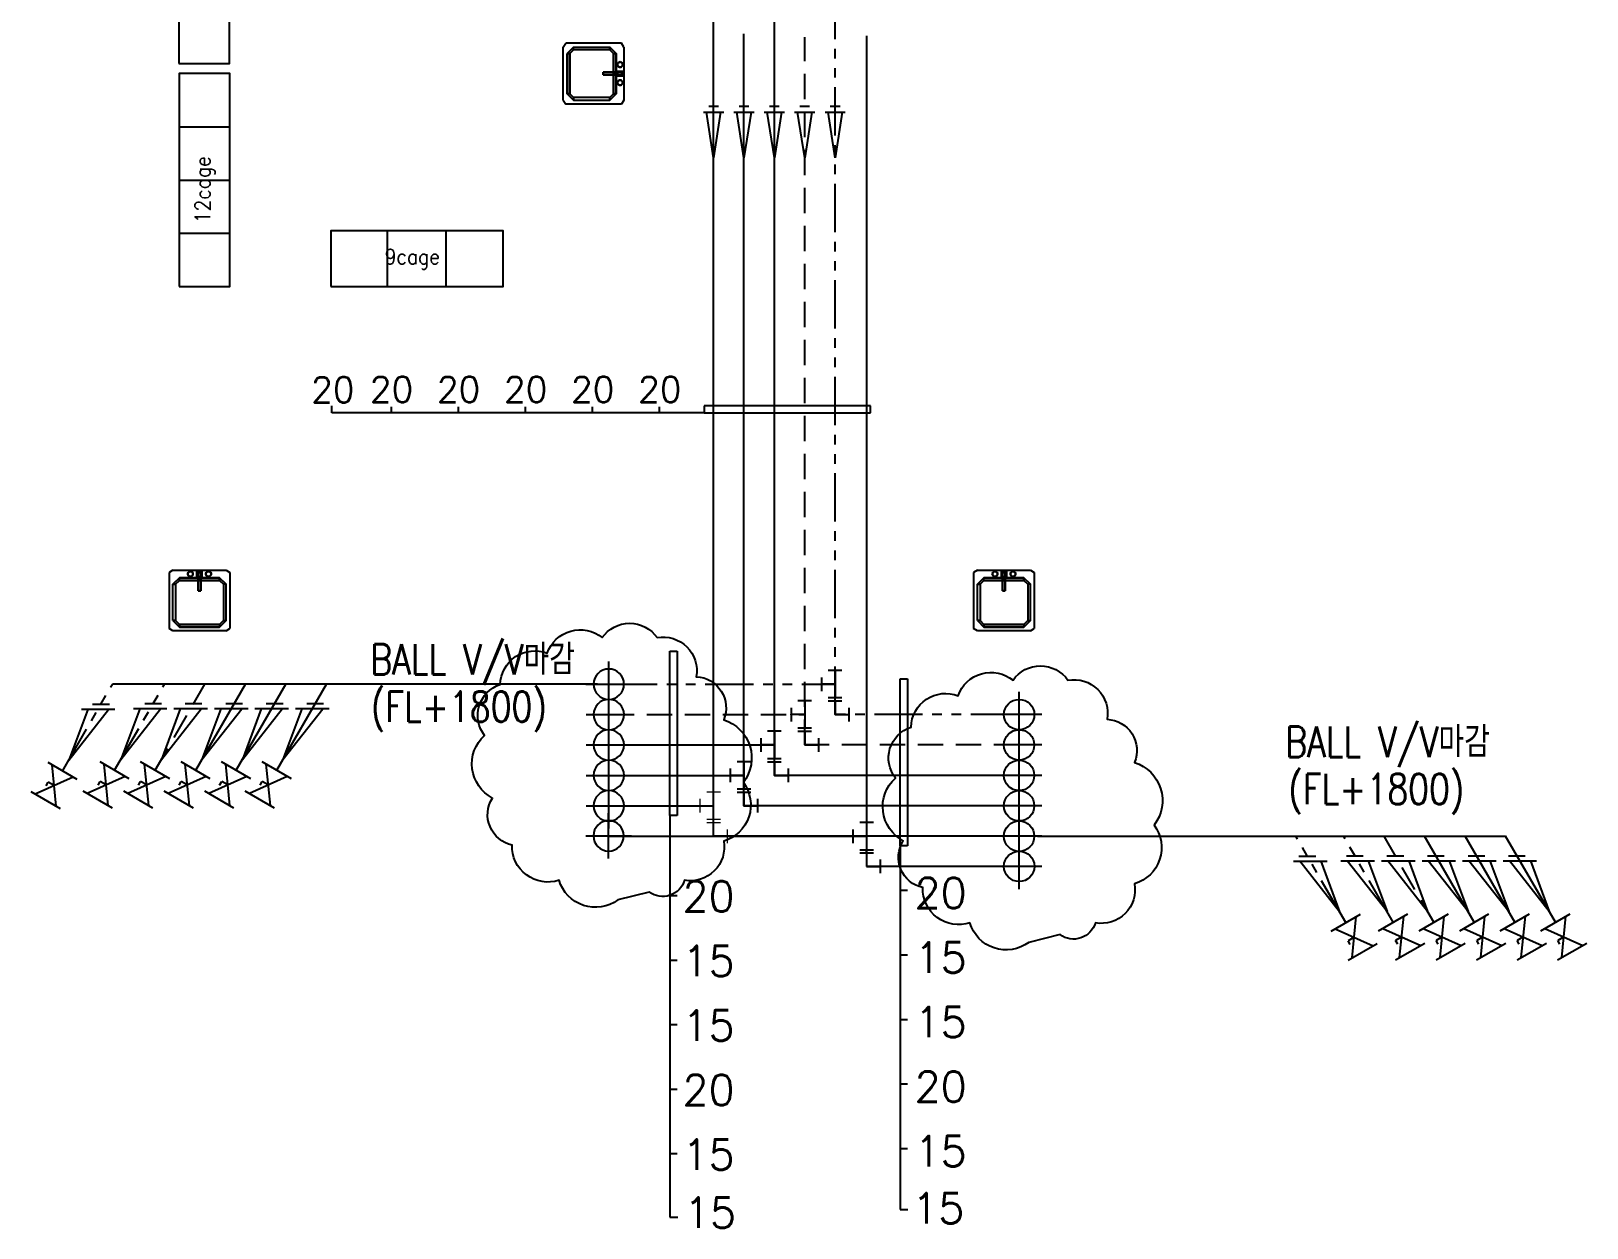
# Model space of a CAD drawing. Header units: millimetres. Extents: x 10903 to 284569, y 2319 to 62017.
# Drawn here: x 251253 to 266608, y 8004 to 19816 of the extents above; entities that cross this region are included whole.
import ezdxf
from ezdxf.enums import TextEntityAlignment as Align

# ---------------------------------------------------------------- set-up
doc = ezdxf.new("R2010")
doc.units = ezdxf.units.MM
for name, pattern in [('DASHED', [0.75, 0.5, -0.25]), ('DASHED2', [0.375, 0.25, -0.125]), ('HIDDEN', [0.375, 0.25, -0.125]), ('PHANTOM', [63.5, 31.75, -6.35, 6.35, -6.35, 6.35, -6.35])]:
    doc.linetypes.add(name, pattern=pattern)
for name, color, linetype in [('5TXT', 7, 'Continuous'), ('ex', 1, 'Continuous'), ('IVC-SPF', 1, 'Continuous'), ('pipe', 3, 'Continuous'), ('UT GAS', 4, 'Continuous'), ('UTIL-AIR', 3, 'DASHED2'), ('UTIL-CO2', 2, 'Continuous'), ('UTIL-N2', 6, 'Continuous'), ('UTIL-VACUUM', 7, 'HIDDEN'), ('기자재', 8, 'DASHED2'), ('빌트인', 8, 'Continuous')]:
    doc.layers.add(name, color=color, linetype=linetype)
doc.layers.add('UTIL-O2', color=4, linetype='Continuous', lineweight=0)
doc.styles.add('GHS', font='ROMANS.shx', dxfattribs={"bigfont": 'whgtxt.shx'})
doc.styles.add('굴림', font='simple.shx', dxfattribs={"bigfont": 'whgtxt.shx'})
doc.styles.add('으뜸체', font='simplex.shx', dxfattribs={"bigfont": 'whgtxt.shx'})

# ---------------------------------------------------------------- blocks, each defined once
blk = doc.blocks.new('PI')
at = {"layer": 'UTIL-AIR', "color": 1, "linetype": 'Continuous'}
for p, q in [((0, 150), (0, -150)), ((150, 0), (-150, 0))]:
    blk.add_line(p, q, dxfattribs=at)
at = {"layer": 'UTIL-AIR', "color": 2, "linetype": 'Continuous'}
blk.add_circle((0, 0), 100, dxfattribs=at)
blk = doc.blocks.new('0S2c-M51-005-0-3층 UTILITY배관 평면도$0$SDFASFSDAF')
at = {"layer": 'pipe', "color": 2}
for p, q in [((0, 1.25), (0, -1.25)), ((2.5, 1.25), (2.5, -1.25)), ((0, 0.9), (2.5, -0.9)), ((2.5, 0.9), (0, -0.9))]:
    blk.add_line(p, q, dxfattribs=at)
blk = doc.blocks.new('SA20L')
at = {"color": 2, "linetype": 'Continuous'}
for p, q in [((1.59, 0.53), (0.53, 1.59)), ((0.53, -1.59), (1.59, -0.53))]:
    blk.add_line(p, q, dxfattribs=at)
at = {"color": 0, "linetype": 'Continuous'}
blk.add_lwpolyline([(1.06, -1.06), (0, 0), (1.06, 1.06)], dxfattribs=at)
at = {"color": 2, "linetype": 'Continuous'}
for p in [(1.06, 1.06), (1.06, -1.06)]:
    blk.add_point(p, dxfattribs=at)
blk = doc.blocks.new('SA30T')
at = {"color": 2, "linetype": 'Continuous'}
for p, q in [((-0.75, 1.5), (0.75, 1.5)), ((1.5, 0.75), (1.5, -0.75)), ((-0.75, -1.5), (0.75, -1.5))]:
    blk.add_line(p, q, dxfattribs=at)
at = {"color": 0, "linetype": 'Continuous'}
for p, q in [((0, 1.5), (0, -1.5)), ((0, 0), (1.5, 0))]:
    blk.add_line(p, q, dxfattribs=at)
at = {"color": 2, "linetype": 'Continuous'}
for p in [(0, 1.5), (1.5, 0), (0, -1.5)]:
    blk.add_point(p, dxfattribs=at)
blk = doc.blocks.new('VALD01')
at = {"color": 2}
for p, q in [((-1.96, 0.7), (2.54, 0)), ((2.54, 0), (-1.96, -0.7))]:
    blk.add_line(p, q, dxfattribs=at)
for points in [[(-2.54, -0.48), (-2.54, 0.48)], [(-1.96, -1), (-1.96, 1)]]:
    blk.add_lwpolyline(points, dxfattribs=at)
blk = doc.blocks.new('SINK2')
at = {"layer": '빌트인'}
for p, q in [((-262, 600), (-300, 575)), ((-300, 25), (-300, 575)), ((-262, 600), (262, 600)), ((-198, 562), (-262, 498)), ((-262, 498), (-198, 562)), ((-262, 498), (-262, 140)), ((-262, 498), (-262, 140)), ((-236, 498), (-262, 498)), ((-236, 498), (-262, 498)), ((-236, 498), (-198, 536)), ((-198, 536), (-236, 498)), ((-236, 140), (-236, 498)), ((-236, 140), (-236, 498)), ((198, 562), (-198, 562)), ((-198, 562), (198, 562)), ((-198, 536), (-198, 562)), ((-198, 536), (-198, 562)), ((-198, 536), (198, 536)), ((198, 536), (-198, 536)), ((262, 498), (198, 562)), ((198, 562), (198, 536)), ((262, 498), (198, 562)), ((198, 536), (198, 562)), ((236, 498), (198, 536)), ((198, 536), (236, 498)), ((236, 140), (236, 498)), ((236, 498), (262, 498)), ((236, 140), (236, 498)), ((236, 498), (262, 498)), ((262, 600), (300, 575)), ((262, 498), (262, 140)), ((262, 498), (262, 140)), ((300, 25), (300, 575)), ((-13, 204), (-13, 89)), ((13, 204), (-13, 204)), ((-13, 204), (-13, 102)), ((13, 204), (-13, 204)), ((-13, 204), (13, 204)), ((13, 204), (-13, 204)), ((-13, 204), (-13, 102)), ((-13, 89), (-13, 204)), ((13, 89), (13, 204)), ((13, 102), (13, 204)), ((13, 204), (13, 102)), ((13, 89), (13, 204)), ((-262, 0), (-300, 25)), ((-262, 140), (-198, 76)), ((-262, 140), (-236, 140)), ((-198, 76), (-262, 140)), ((-262, 140), (-236, 140)), ((262, 0), (-262, 0)), ((-198, 102), (-236, 140)), ((-236, 140), (-198, 102)), ((198, 102), (-198, 102)), ((-198, 102), (198, 102)), ((-198, 76), (-198, 102)), ((-198, 102), (-198, 76)), ((-198, 76), (198, 76)), ((198, 76), (-198, 76)), ((-114, 45), (-115, 38)), ((-115, 38), (-114, 45)), ((-114, 45), (-115, 38)), ((-115, 38), (-114, 45)), ((-115, 38), (-114, 32)), ((-114, 32), (-115, 38)), ((-115, 38), (-114, 32)), ((-114, 32), (-115, 38)), ((-111, 51), (-114, 45)), ((-114, 45), (-111, 51)), ((-111, 51), (-114, 45)), ((-114, 45), (-111, 51)), ((-114, 32), (-111, 25)), ((-111, 25), (-114, 32)), ((-114, 32), (-111, 25)), ((-111, 25), (-114, 32)), ((-107, 56), (-111, 51)), ((-111, 51), (-107, 56)), ((-107, 56), (-111, 51)), ((-111, 51), (-107, 56)), ((-111, 25), (-107, 20)), ((-107, 20), (-111, 25)), ((-111, 25), (-107, 20)), ((-107, 20), (-111, 25)), ((-102, 60), (-107, 56)), ((-107, 56), (-102, 60)), ((-102, 60), (-107, 56)), ((-107, 56), (-102, 60)), ((-107, 20), (-102, 16)), ((-102, 16), (-107, 20)), ((-107, 20), (-102, 16)), ((-102, 16), (-107, 20)), ((-96, 63), (-102, 60)), ((-102, 60), (-96, 63)), ((-96, 63), (-102, 60)), ((-102, 60), (-96, 63)), ((-102, 16), (-96, 14)), ((-96, 14), (-102, 16)), ((-102, 16), (-96, 14)), ((-96, 14), (-102, 16)), ((-89, 64), (-96, 63)), ((-96, 63), (-89, 64)), ((-89, 64), (-96, 63)), ((-96, 63), (-89, 64)), ((-96, 14), (-89, 13)), ((-89, 13), (-96, 14)), ((-96, 14), (-89, 13)), ((-89, 13), (-96, 14)), ((-82, 63), (-89, 64)), ((-82, 63), (-89, 64)), ((-89, 64), (-82, 63)), ((-82, 63), (-89, 64)), ((-89, 13), (-82, 14)), ((-82, 14), (-89, 13)), ((-89, 13), (-82, 14)), ((-82, 14), (-89, 13)), ((-76, 60), (-82, 63)), ((-82, 63), (-76, 60)), ((-76, 60), (-82, 63)), ((-82, 63), (-76, 60)), ((-82, 14), (-76, 16)), ((-76, 16), (-82, 14)), ((-82, 14), (-76, 16)), ((-76, 16), (-82, 14)), ((-71, 56), (-76, 60)), ((-76, 60), (-71, 56)), ((-71, 56), (-76, 60)), ((-76, 60), (-71, 56)), ((-76, 16), (-71, 20)), ((-71, 20), (-76, 16)), ((-76, 16), (-71, 20)), ((-71, 20), (-76, 16)), ((-67, 51), (-71, 56)), ((-71, 56), (-67, 51)), ((-67, 51), (-71, 56)), ((-71, 56), (-67, 51)), ((-71, 20), (-67, 25)), ((-67, 25), (-71, 20)), ((-71, 20), (-67, 25)), ((-67, 25), (-71, 20)), ((-64, 45), (-67, 51)), ((-67, 51), (-64, 45)), ((-64, 45), (-67, 51)), ((-67, 51), (-64, 45)), ((-67, 25), (-64, 32)), ((-64, 32), (-67, 25)), ((-67, 25), (-64, 32)), ((-64, 32), (-67, 25)), ((-64, 38), (-64, 45)), ((-64, 45), (-64, 38)), ((-64, 38), (-64, 45)), ((-64, 45), (-64, 38)), ((-64, 32), (-64, 38)), ((-64, 38), (-64, 32)), ((-64, 32), (-64, 38)), ((-64, 38), (-64, 32)), ((-13, 64), (-25, 76)), ((-25, 76), (25, 76)), ((-25, 76), (-13, 64)), ((-25, 13), (-25, 76)), ((-13, 25), (-25, 13)), ((-13, 25), (-25, 13)), ((25, 13), (-25, 13)), ((13, 102), (-13, 102)), ((-13, 102), (13, 102)), ((-13, 64), (-13, 102)), ((-13, 102), (-13, 89)), ((-13, 102), (-13, 89)), ((-13, 64), (-13, 102)), ((-13, 89), (13, 89)), ((-13, 89), (13, 89)), ((-13, 25), (-13, 89)), ((-13, 89), (-13, 25)), ((13, 64), (-13, 64)), ((13, 64), (-13, 64)), ((-13, 25), (-13, 64)), ((13, 25), (-13, 25)), ((13, 25), (-13, 25)), ((13, 102), (13, 64)), ((13, 89), (13, 102)), ((13, 102), (13, 64)), ((13, 102), (13, 89)), ((13, 89), (13, 25)), ((13, 89), (13, 25)), ((25, 76), (13, 64)), ((13, 64), (25, 76)), ((13, 25), (13, 64)), ((13, 25), (25, 13)), ((13, 25), (25, 13)), ((25, 76), (25, 13)), ((67, 51), (64, 45)), ((64, 45), (67, 51)), ((67, 51), (64, 45)), ((64, 45), (67, 51)), ((64, 38), (64, 45)), ((64, 45), (64, 38)), ((64, 38), (64, 45)), ((64, 45), (64, 38)), ((64, 38), (64, 32)), ((64, 32), (64, 38)), ((64, 38), (64, 32)), ((64, 32), (64, 38)), ((64, 32), (67, 25)), ((67, 25), (64, 32)), ((64, 32), (67, 25)), ((67, 25), (64, 32)), ((71, 56), (67, 51)), ((67, 51), (71, 56)), ((71, 56), (67, 51)), ((67, 51), (71, 56)), ((67, 25), (71, 20)), ((71, 20), (67, 25)), ((67, 25), (71, 20)), ((71, 20), (67, 25)), ((76, 60), (71, 56)), ((71, 56), (76, 60)), ((76, 60), (71, 56)), ((71, 56), (76, 60)), ((71, 20), (76, 16)), ((76, 16), (71, 20)), ((71, 20), (76, 16)), ((76, 16), (71, 20)), ((82, 63), (76, 60)), ((76, 60), (82, 63)), ((82, 63), (76, 60)), ((76, 60), (82, 63)), ((76, 16), (82, 14)), ((82, 14), (76, 16)), ((76, 16), (82, 14)), ((82, 14), (76, 16)), ((89, 64), (82, 63)), ((82, 63), (89, 64)), ((89, 64), (82, 63)), ((82, 63), (89, 64)), ((82, 14), (89, 13)), ((89, 13), (82, 14)), ((82, 14), (89, 13)), ((89, 13), (82, 14)), ((96, 63), (89, 64)), ((89, 64), (96, 63)), ((96, 63), (89, 64)), ((89, 64), (96, 63)), ((89, 13), (96, 14)), ((96, 14), (89, 13)), ((89, 13), (96, 14)), ((96, 14), (89, 13)), ((102, 60), (96, 63)), ((96, 63), (102, 60)), ((102, 60), (96, 63)), ((96, 63), (102, 60)), ((96, 14), (102, 16)), ((102, 16), (96, 14)), ((96, 14), (102, 16)), ((102, 16), (96, 14)), ((107, 56), (102, 60)), ((102, 60), (107, 56)), ((107, 56), (102, 60)), ((102, 60), (107, 56)), ((102, 16), (107, 20)), ((107, 20), (102, 16)), ((102, 16), (107, 20)), ((107, 20), (102, 16)), ((111, 51), (107, 56)), ((107, 56), (111, 51)), ((111, 51), (107, 56)), ((107, 56), (111, 51)), ((107, 20), (111, 25)), ((111, 25), (107, 20)), ((107, 20), (111, 25)), ((111, 25), (107, 20)), ((114, 45), (111, 51)), ((111, 51), (114, 45)), ((114, 45), (111, 51)), ((111, 51), (114, 45)), ((111, 25), (114, 32)), ((114, 32), (111, 25)), ((111, 25), (114, 32)), ((114, 32), (111, 25)), ((115, 38), (114, 45)), ((114, 45), (115, 38)), ((115, 38), (114, 45)), ((114, 45), (115, 38)), ((114, 32), (115, 38)), ((115, 38), (114, 32)), ((114, 32), (115, 38)), ((115, 38), (114, 32)), ((198, 76), (262, 140)), ((236, 140), (198, 102)), ((262, 140), (198, 76)), ((198, 102), (236, 140)), ((198, 102), (198, 76)), ((198, 102), (198, 76)), ((262, 140), (236, 140)), ((236, 140), (262, 140)), ((262, 0), (300, 25))]:
    blk.add_line(p, q, dxfattribs=at)
blk = doc.blocks.new('rabbit')
at = {"layer": '빌트인', "linetype": 'Continuous', "lineweight": -3}
for p, q in [((-250, 525), (250, 525)), ((-250, 0), (250, 0)), ((-250, -525), (250, -525))]:
    blk.add_line(p, q, dxfattribs=at)
blk.add_lwpolyline([(-250, -1050), (250, -1050), (250, 1050), (-250, 1050)], close=True, dxfattribs=at)
blk = doc.blocks.new('rabbit2')
at = {"layer": '빌트인', "linetype": 'Continuous', "lineweight": -3}
for p, q in [((0, -275), (0, 275)), ((580, -275), (580, 275))]:
    blk.add_line(p, q, dxfattribs=at)
blk.add_lwpolyline([(-560, -275), (1140, -275), (1140, 275), (-560, 275)], close=True, dxfattribs=at)

msp = doc.modelspace()

# ---------------------------------------------------------------- linework, layer by layer
at = {"color": 2, "linetype": 'Continuous', "lineweight": -3}
for p, q in [((259566.5, 12003.7), (259431.5, 12003.7)), ((259364, 11936.2), (259364, 11801.2)), ((259566.5, 11733.7), (259431.5, 11733.7)), ((259431.5, 11706.2), (259566.5, 11706.2)), ((259634, 11638.7), (259634, 11503.7))]:
    msp.add_line(p, q, dxfattribs=at)
at = {"color": 1, "linetype": 'Continuous', "lineweight": -3}
msp.add_line((259499, 12003.7), (259499, 11733.7), dxfattribs=at)
at = {"color": 1, "linetype": 'Continuous'}
for p, q in [((259499, 11706.2), (259499, 11571.2)), ((259499, 11571.2), (259634, 11571.2))]:
    msp.add_line(p, q, dxfattribs=at)
at = {"color": 2, "linetype": 'Continuous'}
msp.add_point((259499, 11719.1), dxfattribs=at)
at = {"layer": 'ex', "ltscale": 3000}
for p, q in [((254808.3, 16047), (254808.3, 16107)), ((257894.8, 16047), (254808.3, 16047)), ((255470, 16047), (255470, 16107)), ((256131.8, 16047), (256131.8, 16107)), ((256793.5, 16047), (256793.5, 16107)), ((257455.2, 16047), (257455.2, 16107)), ((259538.6, 16119), (257894.8, 16119)), ((257894.8, 16047), (259538.6, 16047)), ((259538.6, 16047), (259538.6, 16119)), ((257556, 13694.6), (257628, 13694.6)), ((257556, 12075.8), (257556, 13694.6)), ((257628, 13694.6), (257628, 12075.8)), ((259831.9, 13424, 0), (259903.9, 13424, 0)), ((259831.9, 11775.8, 0), (259831.9, 13424, 0)), ((259903.9, 13424, 0), (259903.9, 11775.8, 0)), ((257556, 12075.8), (257556.1, 8109.9)), ((259831.9, 11775.8, 0), (259831.9, 8185.7, 0)), ((257556, 11284.7), (257628, 11284.7)), ((259831.9, 11336.2, 0), (259903.9, 11336.2, 0)), ((257556.1, 10647.7), (257628, 10647.7)), ((259831.9, 10699.3, 0), (259903.9, 10699.3, 0)), ((257556.1, 10010.8), (257628, 10010.8)), ((259831.9, 10062.3, 0), (259903.9, 10062.3, 0)), ((257556.1, 9373.8), (257628, 9373.8)), ((259831.9, 9425.3, 0), (259903.9, 9425.3, 0)), ((259831.9, 8788.3, 0), (259903.9, 8788.3, 0)), ((257556.1, 8736.8), (257628, 8736.8))]:
    msp.add_line(p, q, dxfattribs=at)
at = {"layer": 'ex', "linetype": 'PHANTOM', "ltscale": 2}
for p, q in [((257894.8, 16119), (257894.8, 16047)), ((257628, 12075.8), (257556, 12075.8)), ((259903.9, 11775.8, 0), (259831.9, 11775.8, 0))]:
    msp.add_line(p, q, dxfattribs=at)
at = {"layer": 'UT GAS', "color": 1, "ltscale": 10}
for p, q in [((256842.1, 13370.2), (252054.7, 13370.2)), ((261184.4, 11870.2), (265806.7, 11870.2))]:
    msp.add_line(p, q, dxfattribs=at)
at = {"layer": 'UT GAS', "color": 2, "ltscale": 10}
for p, q in [((251624.8, 12618.8), (252018.1, 13120.8)), ((251811.1, 13120.8), (251624.8, 12618.8)), ((252080.2, 13120.8), (251749, 13120.8)), ((252026, 13170.4), (251860.4, 13170.4)), ((252138.3, 12625.5), (252531.6, 13127.5)), ((252324.6, 13127.5), (252138.3, 12625.5)), ((252593.7, 13127.5), (252262.5, 13127.5)), ((252539.5, 13177.2), (252373.9, 13177.2)), ((252538.3, 12625.5), (252931.6, 13127.5)), ((252724.6, 13127.5), (252538.3, 12625.5)), ((252993.7, 13127.5), (252662.5, 13127.5)), ((252939.5, 13177.2), (252773.9, 13177.2)), ((252938.3, 12625.5), (253331.6, 13127.5)), ((253124.6, 13127.5), (252938.3, 12625.5)), ((253393.7, 13127.5), (253062.5, 13127.5)), ((253339.5, 13177.2), (253173.9, 13177.2)), ((253338.3, 12625.5), (253731.6, 13127.5)), ((253524.6, 13127.5), (253338.3, 12625.5)), ((253793.7, 13127.5), (253462.5, 13127.5)), ((253739.5, 13177.2), (253573.9, 13177.2)), ((253738.3, 12625.5), (254131.6, 13127.5)), ((253924.6, 13127.5), (253738.3, 12625.5)), ((254193.7, 13127.5), (253862.5, 13127.5)), ((254139.5, 13177.2), (253973.9, 13177.2)), ((251400, 12368.3), (251420.5, 12403.8)), ((251480.6, 12369.1), (251420.5, 12403.8)), ((251913.5, 12375), (251934, 12410.5)), ((251994.1, 12375.9), (251934, 12410.5)), ((252313.5, 12375), (252334, 12410.5)), ((252394.1, 12375.9), (252334, 12410.5)), ((252713.5, 12375), (252734, 12410.5)), ((252794.1, 12375.9), (252734, 12410.5)), ((253113.5, 12375), (253134, 12410.5)), ((253194.1, 12375.9), (253134, 12410.5)), ((253513.5, 12375), (253534, 12410.5)), ((253594.1, 12375.9), (253534, 12410.5)), ((263766.7, 11674.2), (263932.3, 11674.2)), ((264235.3, 11677.2), (264400.9, 11677.2)), ((264635.3, 11677.2), (264800.9, 11677.2)), ((265035.3, 11677.2), (265200.9, 11677.2)), ((265435.3, 11677.2), (265600.9, 11677.2)), ((265835.3, 11677.2), (266000.9, 11677.2)), ((263712.6, 11624.5), (264043.8, 11624.5)), ((264168, 11122.6), (263774.7, 11624.5)), ((263981.7, 11624.5), (264168, 11122.6)), ((264181.2, 11627.5), (264512.4, 11627.5)), ((264636.6, 11125.5), (264243.3, 11627.5)), ((264450.3, 11627.5), (264636.6, 11125.5)), ((264581.2, 11627.5), (264912.4, 11627.5)), ((265036.6, 11125.5), (264643.3, 11627.5)), ((264850.3, 11627.5), (265036.6, 11125.5)), ((264981.2, 11627.5), (265312.4, 11627.5)), ((265436.6, 11125.5), (265043.3, 11627.5)), ((265250.3, 11627.5), (265436.6, 11125.5)), ((265381.2, 11627.5), (265712.4, 11627.5)), ((265836.6, 11125.5), (265443.3, 11627.5)), ((265650.3, 11627.5), (265836.6, 11125.5)), ((265781.2, 11627.5), (266112.4, 11627.5)), ((266236.6, 11125.5), (265843.3, 11627.5)), ((266050.3, 11627.5), (266236.6, 11125.5)), ((264312.1, 10872.9), (264252.1, 10838.2)), ((264272.6, 10802.7), (264252.1, 10838.2)), ((264780.7, 10875.9), (264720.7, 10841.2)), ((264741.2, 10805.7), (264720.7, 10841.2)), ((265180.7, 10875.9), (265120.7, 10841.2)), ((265141.2, 10805.7), (265120.7, 10841.2)), ((265580.7, 10875.9), (265520.7, 10841.2)), ((265541.2, 10805.7), (265520.7, 10841.2)), ((265980.7, 10875.9), (265920.7, 10841.2)), ((265941.2, 10805.7), (265920.7, 10841.2)), ((266380.7, 10875.9), (266320.7, 10841.2)), ((266341.2, 10805.7), (266320.7, 10841.2))]:
    msp.add_line(p, q, dxfattribs=at)
at = {"layer": 'UTIL-AIR', "linetype": 'DASHED', "lineweight": -3, "ltscale": 500}
for p, q in [((258888.8, 12770.2), (258888.8, 19756)), ((252477.4, 12520.2), (252968.2, 13370.2)), ((256954.8, 13070.2), (258888.8, 13070.2)), ((261004.3, 12770.2), (258888.8, 12770.2, 0)), ((265097.4, 11020.2), (264606.7, 11870.2))]:
    msp.add_line(p, q, dxfattribs=at)
at = {"layer": 'UTIL-CO2', "linetype": 'Continuous', "lineweight": -3}
for p, q in [((258588.8, 12470.2), (258588.8, 20361.3)), ((252877.4, 12520.2), (253368.2, 13370.2)), ((256954.8, 12770.2), (258588.8, 12770.2)), ((261004.3, 12470.2), (258588.8, 12470.2, 0)), ((265497.4, 11020.2), (265006.7, 11870.2))]:
    msp.add_line(p, q, dxfattribs=at)
at = {"layer": 'UTIL-N2', "linetype": 'Continuous', "lineweight": -3}
for p, q in [((258288.8, 12170.2), (258288.8, 19790.3)), ((253277.4, 12520.2), (253768.2, 13370.2)), ((256954.8, 12470.2), (258288.8, 12470.2)), ((261004.3, 12170.2), (258288.8, 12170.2, 0)), ((265897.4, 11020.2), (265406.7, 11870.2))]:
    msp.add_line(p, q, dxfattribs=at)
at = {"layer": 'UTIL-O2', "linetype": 'Continuous', "lineweight": -3}
for p, q in [((257988.8, 11870.2), (257988.8, 20469.9)), ((253677.4, 12520.2), (254168.2, 13370.2)), ((256954.3, 12170.2), (257988.8, 12170.2)), ((261004.8, 11870.2), (257988.8, 11870.2, 0)), ((266297.4, 11020.2), (265806.7, 11870.2))]:
    msp.add_line(p, q, dxfattribs=at)
at = {"layer": 'UTIL-VACUUM', "linetype": 'PHANTOM', "lineweight": -3, "ltscale": 15}
for p, q in [((259188.8, 13070.2), (259188.8, 20378.5)), ((251563.9, 12513.5), (252054.7, 13370.2)), ((252077.4, 12520.2), (252568.2, 13370.2)), ((256954.6, 13370.2), (259188.8, 13370.2)), ((261004.6, 13070.2), (259188.8, 13070.2, 0)), ((264697.4, 11020.2), (264206.7, 11870.2))]:
    msp.add_line(p, q, dxfattribs=at)
at = {"layer": 'UTIL-VACUUM', "color": 1, "linetype": 'PHANTOM', "lineweight": -3, "ltscale": 15}
msp.add_line((264228.8, 11017.2), (263736.3, 11870.2), dxfattribs=at)
at = {"layer": '빌트인', "color": 1, "linetype": 'Continuous', "lineweight": -3}
for p, q in [((259499, 19768.4), (259499, 11571.2)), ((254220.9, 16047), (254220.9, 16118.7)), ((254808.3, 16047), (254220.9, 16047)), ((256954.3, 11868.7), (259499, 11868.7)), ((261005.5, 11571.2), (259499, 11571.2)), ((259831.9, 8185.7, 0), (259906, 8185.7, 0)), ((257556.1, 8109.9), (257635.5, 8109.9))]:
    msp.add_line(p, q, dxfattribs=at)
at = {"layer": '빌트인', "color": 3, "linetype": 'Continuous', "lineweight": -3}
for points in [[(257044.4, 11241.8, -0.5205671), (256464, 11435, -0.5205671), (255999.6, 11782.7, -0.5205671), (255806.2, 12246.4, -0.5205671), (255728.8, 12864.7, -0.5205671), (255883.6, 13367, -0.5205671), (256347.9, 13676.2, -0.5205671), (256889.6, 13830.7, -0.5205671), (257431.3, 13830.7, -0.5205671), (257818.2, 13444.3, -0.5205671), (258089.1, 13019.3, -0.5205671), (258282.6, 12401, -0.5205671), (258089.1, 11821.4, -0.5205671), (257702.2, 11435, -0.5205671), (257353.9, 11319.1)], [(261099, 10821.2, -0.5205671), (260518.6, 11014.4, -0.5205671), (260054.2, 11362.1, -0.5205671), (259860.8, 11825.8, -0.5205671), (259783.4, 12444.1, -0.5205671), (259938.2, 12946.4, -0.5205671), (260402.5, 13255.5, -0.5205671), (260944.2, 13410.1, -0.5205671), (261485.9, 13410.1, -0.5205671), (261872.8, 13023.7, -0.5205671), (262143.7, 12598.6, -0.5205671), (262337.2, 11980.4, -0.5205671), (262143.7, 11400.8, -0.5205671), (261756.8, 11014.4, -0.5205671), (261408.5, 10898.4)]]:
    msp.add_lwpolyline(points, format="xyb", close=True, dxfattribs=at)

# ---------------------------------------------------------------- block references
at = {"layer": 'pipe', "color": 3, "linetype": 'Continuous', "xscale": 100, "yscale": 100, "zscale": 100, "rotation": 270}
for p in [(257988.8, 18819.9), (258288.8, 18819.9), (258588.8, 18819.9), (258888.8, 18819.9), (259188.8, 18819.9)]:
    msp.add_blockref('VALD01', p, dxfattribs=at)
at = {"layer": 'UT GAS', "zscale": 133.3326188933681}
for p, xscale, yscale, rotation in [((251397.3, 12224.8), -133.3326188933681, 133.3326188933679, 240.0000000005227), ((251910.8, 12231.5), -133.3326188933681, 133.3326188933681, 240.0000000005227), ((252310.8, 12231.5), -133.3326188933681, 133.3326188933681, 240.0000000005227), ((252710.8, 12231.5), -133.3326188933681, 133.3326188933681, 240.0000000005227), ((253110.8, 12231.5), -133.3326188933681, 133.3326188933681, 240.0000000005227), ((253510.8, 12231.5), -133.3326188933681, 133.3326188933681, 240.0000000005227), ((264395.5, 10728.6), 133.3326188933681, 133.3326188933679, 119.9999999994773), ((264864.1, 10731.5), 133.3326188933681, 133.3326188933681, 119.9999999994773), ((265264.1, 10731.5), 133.3326188933681, 133.3326188933681, 119.9999999994773), ((265664.1, 10731.5), 133.3326188933681, 133.3326188933681, 119.9999999994773), ((266064.1, 10731.5), 133.3326188933681, 133.3326188933681, 119.9999999994773), ((266464.1, 10731.5), 133.3326188933681, 133.3326188933681, 119.9999999994773)]:
    msp.add_blockref('0S2c-M51-005-0-3층 UTILITY배관 평면도$0$SDFASFSDAF', p, dxfattribs=dict(at, xscale=xscale, yscale=yscale, rotation=rotation))
at = {"layer": 'UTIL-AIR', "linetype": 'DASHED', "lineweight": -3, "ltscale": 500, "xscale": -90, "yscale": 90, "zscale": 90}
msp.add_blockref('SA30T', (258888.8, 13070.2), dxfattribs=at)
at = {"layer": 'UTIL-AIR', "linetype": 'DASHED', "lineweight": -3, "ltscale": 500, "xscale": -90.00000000011707, "yscale": 90.00000000011707, "zscale": 90.00000000011707, "rotation": 224.9999999999999}
msp.add_blockref('SA20L', (258888.8, 12770.2), dxfattribs=at)
at = {"layer": 'UTIL-AIR', "linetype": 'Continuous', "lineweight": -3, "yscale": 1.5, "zscale": 1.5}
for p, xscale, rotation in [((256954.8, 12170.2), -1.5, 90.00000000000007), ((261004.3, 11870.2), 1.5, 269.9999999999999)]:
    msp.add_blockref('PI', p, dxfattribs=dict(at, xscale=xscale, rotation=rotation))
at = {"layer": 'UTIL-CO2', "linetype": 'Continuous', "lineweight": -3, "xscale": -90, "yscale": 90, "zscale": 90}
msp.add_blockref('SA30T', (258588.8, 12770.2), dxfattribs=at)
at = {"layer": 'UTIL-CO2', "linetype": 'Continuous', "lineweight": -3}
for name, p, xscale, yscale, zscale, rotation in [('PI', (256954.8, 12470.2), -1.5, 1.5, 1.5, 90.00000000000007), ('SA20L', (258588.8, 12470.2), -90.00000000011707, 90.00000000011707, 90.00000000011707, 224.9999999999999), ('PI', (261004.3, 12170.2), 1.5, 1.5, 1.5, 269.9999999999999)]:
    msp.add_blockref(name, p, dxfattribs=dict(at, xscale=xscale, yscale=yscale, zscale=zscale, rotation=rotation))
at = {"layer": 'UTIL-N2', "linetype": 'Continuous', "lineweight": -3}
for name, p, xscale, yscale, zscale, rotation in [('PI', (256954.8, 12770.2), -1.5, 1.5, 1.5, 90.00000000000007), ('PI', (261004.3, 12470.2), 1.5, 1.5, 1.5, 269.9999999999999), ('SA20L', (258288.8, 12170.2), -90.00000000011707, 90.00000000011707, 90.00000000011707, 224.9999999999999)]:
    msp.add_blockref(name, p, dxfattribs=dict(at, xscale=xscale, yscale=yscale, zscale=zscale, rotation=rotation))
at = {"layer": 'UTIL-N2', "linetype": 'Continuous', "lineweight": -3, "xscale": -90, "yscale": 90, "zscale": 90}
msp.add_blockref('SA30T', (258288.8, 12470.2), dxfattribs=at)
at = {"layer": 'UTIL-O2', "linetype": 'Continuous', "lineweight": -3}
for name, p, xscale, yscale, zscale, rotation in [('PI', (256954.8, 13070.2), -1.5, 1.5, 1.5, 90.00000000000007), ('PI', (261004.3, 12770.2), 1.5, 1.5, 1.5, 269.9999999999999), ('SA20L', (257988.8, 11870.2, 0), -90.00000000011707, 90.00000000011707, 90.00000000011707, 224.9999999999999)]:
    msp.add_blockref(name, p, dxfattribs=dict(at, xscale=xscale, yscale=yscale, zscale=zscale, rotation=rotation))
at = {"layer": 'UTIL-O2', "linetype": 'Continuous', "lineweight": -3, "xscale": -90, "yscale": 90, "zscale": 90}
msp.add_blockref('SA30T', (257988.8, 12170.2), dxfattribs=at)
at = {"layer": 'UTIL-VACUUM', "linetype": 'Continuous', "lineweight": -3, "yscale": 1.5, "zscale": 1.5}
for p, xscale, rotation in [((256954.6, 13370.2), -1.5, 90.00000000000007), ((261004.6, 13070.2), 1.5, 269.9999999999999), ((256952.8, 11873.5), -1.5, 90), ((261005.3, 11572), 1.5, 270)]:
    msp.add_blockref('PI', p, dxfattribs=dict(at, xscale=xscale, rotation=rotation))
at = {"layer": 'UTIL-VACUUM', "linetype": 'PHANTOM', "lineweight": -3, "ltscale": 15, "xscale": -90, "yscale": 90, "zscale": 90}
msp.add_blockref('SA30T', (259188.8, 13370.2), dxfattribs=at)
at = {"layer": 'UTIL-VACUUM', "linetype": 'PHANTOM', "lineweight": -3, "ltscale": 15, "xscale": -90.00000000011707, "yscale": 90.00000000011707, "zscale": 90.00000000011707, "rotation": 224.9999999999999}
msp.add_blockref('SA20L', (259188.8, 13070.2, 0), dxfattribs=at)
at = {"layer": '빌트인', "linetype": 'Continuous', "lineweight": -3}
for name, p in [('rabbit', (252960.5, 20546.4)), ('rabbit', (252964.5, 18346.4)), ('rabbit2', (254770.5, 17571.4))]:
    msp.add_blockref(name, p, dxfattribs=at)
at = {"layer": '빌트인', "lineweight": -3}
for p, rotation in [((257104.6, 19396.3), 89.99999999999999), ((252914.5, 14496.4), 180), ((260854.6, 14496.4), 180)]:
    msp.add_blockref('SINK2', p, dxfattribs=dict(at, rotation=rotation))

# ---------------------------------------------------------------- texts
at = {"layer": '5TXT', "color": 7, "style": '굴림'}
for p in [(254231.1, 16276.7), (254810.7, 16279.7), (255472.4, 16279.7), (256134.2, 16279.7), (256795.9, 16279.7), (257457.7, 16279.7)]:
    msp.add_text('20', height=250, rotation=360, dxfattribs=at).set_placement(p, align=Align.MIDDLE_CENTER)
for s, p in [('20', (257938.9, 11275.7)), ('20', (260229.5, 11309.5, 0)), ('15', (257938.9, 10638.7)), ('15', (260229.5, 10672.5, 0)), ('15', (257938.9, 10001.7)), ('15', (260229.5, 10035.6, 0)), ('20', (260229.5, 9398.6, 0)), ('20', (257938.9, 9364.7)), ('15', (260229.5, 8761.6, 0)), ('15', (257938.9, 8727.8)), ('15', (257954.3, 8154.2, 0)), ('15', (260205.9, 8198.3, 0))]:
    msp.add_text(s, height=300, dxfattribs=at).set_placement(p, align=Align.MIDDLE_CENTER)
at = {"layer": 'IVC-SPF', "color": 5, "style": '으뜸체', "width": 0.9}
msp.add_text('12cage', height=150, rotation=90, dxfattribs=at).set_placement((253020.3, 17920.8, -2807))
at = {"layer": 'UT GAS', "color": 7, "ltscale": 10, "style": 'GHS', "width": 0.8}
for s, p in [('BALL V/V마감', (255610.9, 13592.9)), ('(FL+1800)', (255475.1, 13127.9)), ('BALL V/V마감', (264641.5, 12779.7)), ('(FL+1800)', (264530.9, 12314.7))]:
    msp.add_text(s, height=300, dxfattribs=at).set_placement(p, align=Align.MIDDLE)
at = {"layer": '기자재', "style": '으뜸체', "width": 0.9}
msp.add_text('12cage', height=150, rotation=90, dxfattribs=at).set_placement((253020.3, 17920.8, -2807))
msp.add_text('9cage', height=150, dxfattribs=at).set_placement((254743.2, 17514.7, -2807))
msp.add_text('9cage', height=150, dxfattribs=at).set_placement((254743.2, 17514.7, -2807))

doc.saveas('drawing.dxf')
